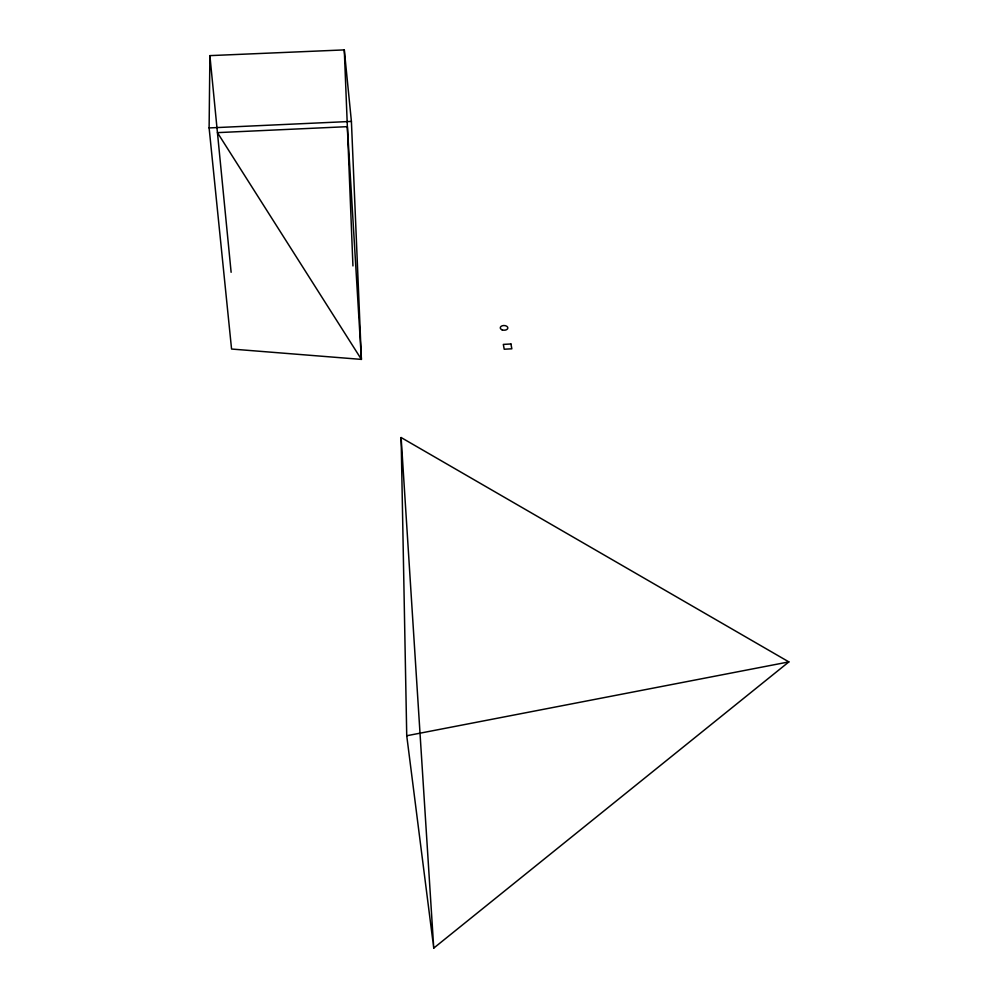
<?xml version="1.0" encoding="UTF-8"?>
<svg xmlns="http://www.w3.org/2000/svg" width="998" height="998" viewBox="0 0 998 998"><rect width="100%" height="100%" fill="white"/><g stroke="black" fill="none" stroke-linecap="round" stroke-linejoin="round"><path stroke-width="1.5" d="M209.118 127.931L209.892 55.626L344.285 49.9L351.408 121.419L361.401 359.392L231.561 349.038L209.118 127.931L351.408 121.419M433.743 948.1L788.882 661.899L401.121 437.536L406.735 735.751L433.743 948.1L401.121 437.536M406.735 735.751L788.882 661.899M209.892 55.626L231.124 272.292M344.285 49.9L352.943 265.942M510.926 343.973L503.329 344.41L504.215 349.225L511.849 348.801L510.926 343.973M347.354 126.659L217.439 132.634L361.401 359.392L347.354 126.659M502.094 329.851A3.792 2.358 1.7 0 0 507.845 328.005A3.792 2.358 1.7 0 0 502.244 325.772A3.792 2.358 1.7 0 0 502.094 329.851"/></g></svg>
